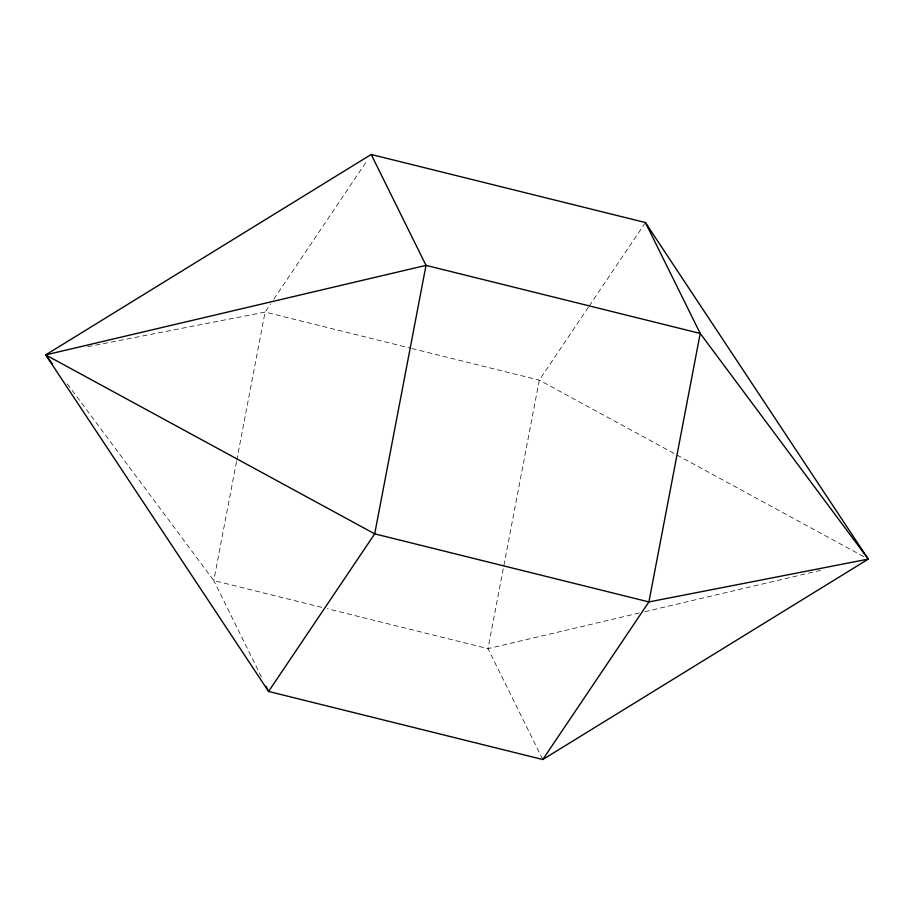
<?xml version="1.0" encoding="UTF-8"?>
<svg xmlns="http://www.w3.org/2000/svg" width="914" height="914" viewBox="0 0 914 914"><rect width="100%" height="100%" fill="white"/><g stroke="black" fill="none" stroke-linecap="round" stroke-linejoin="round"><path stroke-width="0.69" stroke-dasharray="4.57 3.43" d="M236.498 461.696L213.785 580.561L262.284 678.702M236.76 460.302L265.094 312.074L270.635 303.836M273.8 299.141L367.257 160.361M588.388 307.23L539.294 380.144L487.985 648.632L542.79 759.523M589.187 306.053L644.621 223.724M639.274 613.008L487.985 648.632L327.338 608.747M644.827 611.706L823.88 569.559M87.618 346.714L265.094 312.074L410.5 348.165M411.883 348.52L539.294 380.144L864.553 557.06M321.797 607.376L213.785 580.561L66.071 382.258"/><path stroke-width="1.37" d="M542.79 759.523L648.906 601.926L700.215 333.439L645.41 222.548L371.21 154.477L45.7 354.895L268.59 691.452L542.79 759.523L868.3 559.105L645.41 222.548M45.7 354.895L426.015 265.368L700.215 333.439L868.3 559.105L648.906 601.926L374.706 533.856L45.7 354.895L52.486 364.012M371.21 154.477L426.015 265.368L374.706 533.856L268.59 691.452L266.065 686.357"/></g></svg>
